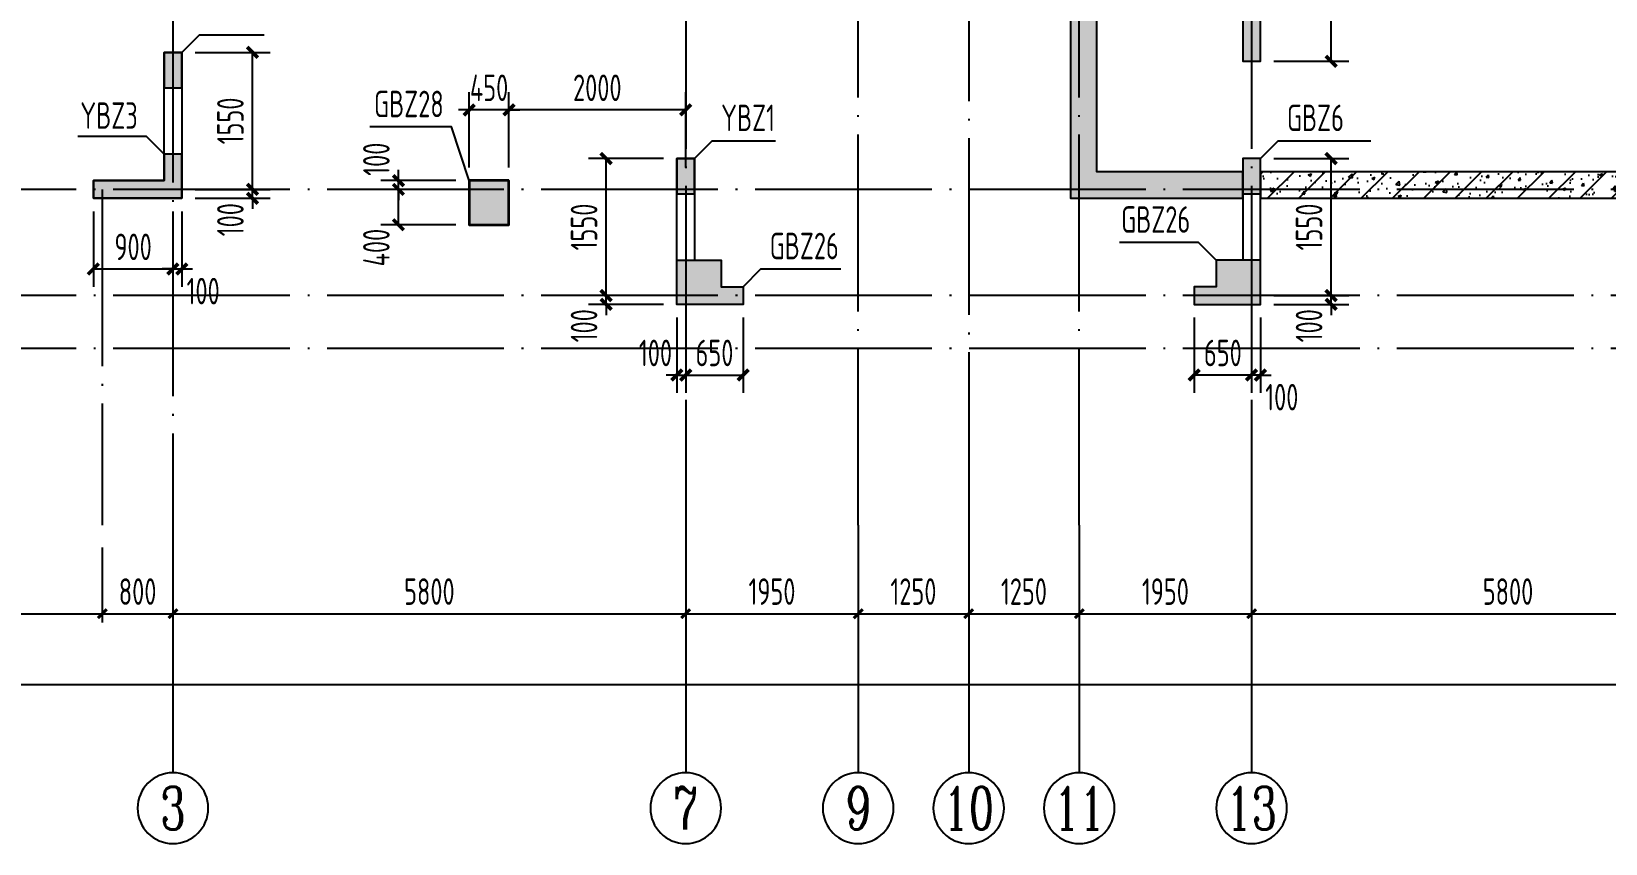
# Model space of a CAD drawing. Extents: x -1712635 to -854203, y -534641 to -21985.
# Drawn here: x -1356820 to -1339017, y -88388 to -79201 of the extents above; entities that cross this region are included whole.
import ezdxf
from ezdxf.enums import TextEntityAlignment as Align

# ---------------------------------------------------------------- set-up
doc = ezdxf.new("R2010")
doc.units = 0
doc.header["$LTSCALE"] = 1000
doc.linetypes.add('DOTE', pattern=[2.42, 2, -0.2, 0.02, -0.2])
doc.layers.get('0').update_dxf_attribs({"linetype": 'CONTINUOUS'})
doc.layers.get('Defpoints').update_dxf_attribs({"linetype": 'CONTINUOUS'})
for name, color, linetype in [('A-AXIS', 1, 'CONTINUOUS'), ('A-DOTE', 10, 'DOTE'), ('AXIS_NUM', 7, 'CONTINUOUS'), ('COLU_DE_TEXT', 7, 'CONTINUOUS'), ('LABEL', 1, 'CONTINUOUS'), ('S-Q墙填充', 252, 'CONTINUOUS'), ('S-Q墙实线', 6, 'CONTINUOUS'), ('S-Q墙标注', 3, 'CONTINUOUS'), ('S-X详图填充', 252, 'CONTINUOUS'), ('S-X详图实线', 4, 'CONTINUOUS'), ('S-Y一般标注', 3, 'CONTINUOUS'), ('S-Z柱实线', 6, 'CONTINUOUS')]:
    doc.layers.add(name, color=color, linetype=linetype)
doc.styles.add('TSSD_Axis', font='complex.shx', dxfattribs={"width": 0.7, "bigfont": 'hztxt.shx'})
doc.styles.add('TSSD_DIMENSION', font='Tssdeng.shx', dxfattribs={"width": 0.7, "bigfont": 'tssdchn.shx'})
doc.styles.add('TSSD_REIN', font='tssdeng.shx', dxfattribs={"width": 0.7, "height": 300, "bigfont": 'tssdchn.shx'})
doc.styles.add('结构文字', font='zstxt.shx', dxfattribs={"width": 0.7, "bigfont": 'zshz.shx'})
doc.dimstyles.new('STRUCK', dxfattribs={"dimtxt": 400, "dimasz": 121, "dimexe": 200, "dimexo": 150, "dimgap": 115, "dimtad": 1, "dimdec": 0, "dimdsep": 46, "dimtxsty": '结构文字', "dimblk": 'ARCHTICK', "dimcen": 400, "dimclrd": 3, "dimclre": 3, "dimclrt": 7, "dimadec": 0, "dimazin": 0, "dimtfac": 1, "dimtdec": 0, "dimtix": 1, "dimtmove": 2, "dimatfit": 3, "dimldrblk": '_DIMX', "dimfxl": 0, "dimtolj": 1, "dimtzin": 0, "dimarcsym": 0})
doc.dimstyles.new('TSSD_100_100', dxfattribs={"dimtxt": 300, "dimasz": 100, "dimexe": 100, "dimexo": 250, "dimgap": 100, "dimtad": 1, "dimdec": 0, "dimzin": 0, "dimdsep": 46, "dimtxsty": 'TSSD_DIMENSION', "dimblk": 'ARCHTICK', "dimcen": 0, "dimdle": 100, "dimclrt": 7, "dimadec": 0, "dimazin": 0, "dimtfac": 1, "dimtdec": 0, "dimtix": 1, "dimtmove": 2, "dimatfit": 3, "dimldrblk": 'ARCHTICK', "dimfxl": 0, "dimtolj": 1, "dimtzin": 0, "dimarcsym": 0})
pattern_1 = [(50, (-14650.7, 18149.76), (358.63, -31.376), [37.5, -412.5]), (355, (-14650.7, 18149.76), (-69.3757, 376.096), [30, -330]), (100.4514, (-14620.8, 18147.15), (289.2547, 344.7198), [31.87, -350.571]), (46.1842, (-14650.7, 18249.76), (533.6205, -82.7595), [56.25, -618.75]), (96.6356, (-14606.23, 18242.87), (467.331, 487.059), [47.805, -525.856]), (351.1842, (-14650.7, 18249.76), (467.331, 487.059), [45, -495]), (21, (-14600.7, 18224.76), (298.4535, -201.3094), [37.5, -412.5]), (326, (-14600.7, 18224.76), (121.6577, 362.575), [30, -330]), (71.4514, (-14575.83, 18208), (420.1113, 161.2652), [31.87, -350.571]), (37.5, (-14650.7, 18149.76), (6.0799, 166.4469), [0, -326, 0, -335, 0, -331.25]), (7.5, (-14650.7, 18149.76), (131.5348, 197.2059), [0, -191, 0, -318.5, 0, -126.25]), (327.5, (-14762.2, 18149.76), (266.9112, -11.27744), [0, -125, 0, -390, 0, -517.5]), (317.5, (-14812.2, 18149.76), (291.593, 50.0525), [0, -162.5, 0, -259, 0, -367.5]), (45, (-14650.7, 18149.76), (-176.7767, 176.7767), [])]

# ---------------------------------------------------------------- blocks, each defined once
blk = doc.blocks.new('20210825.16054437')
at = {"layer": 'S-Q墙填充'}
h = blk.add_hatch(dxfattribs=at)
h.set_pattern_fill('ARMORED', color=252, scale=50, style=0)
h.set_pattern_definition(pattern_1)
h.paths.add_polyline_path([(150, 5500), (0, 5500), (0, 200), (1950, 200), (1950, 500), (300, 500), (300, 5200), (450, 5200), (450, 11150), (150, 11150)])
h = blk.add_hatch(dxfattribs=at)
h.set_pattern_fill('ARMORED', color=252, scale=50, style=0)
h.set_pattern_definition(pattern_1)
h.paths.add_polyline_path([(7750, 200), (7750, 500), (2150, 500), (2150, 200)])
blk = doc.blocks.new('_ArchTick')
at = {"color": 0, "const_width": 0.35}
blk.add_lwpolyline([(-0.5, -0.5), (0.5, 0.5)], dxfattribs=at)
blk = doc.blocks.new('*D558')
at = {"layer": 'Defpoints', "color": 0}
for p in [(-1355120, -80988), (-1354320, -80988), (-1355120, -81088)]:
    blk.add_point(p, dxfattribs=at)
at = {"layer": 'S-Q墙标注', "color": 3, "lineweight": -2}
for p, q in [((-1354970, -80988), (-1354120, -80988)), ((-1354320, -80988), (-1354320, -80867)), ((-1354320, -81088), (-1354320, -80988)), ((-1354970, -81088), (-1354120, -81088)), ((-1354320, -81088), (-1354320, -81209))]:
    blk.add_line(p, q, dxfattribs=at)
at = {"layer": 'S-Q墙标注', "color": 3, "lineweight": -2, "xscale": 121, "yscale": 121, "zscale": 121}
for p, rotation in [((-1354320, -80988), 270), ((-1354320, -81088), 90)]:
    blk.add_blockref('_ArchTick', p, dxfattribs=dict(at, rotation=rotation))
at = {"layer": 'S-Q墙标注', "color": 7, "insert": (-1354570, -81330), "char_height": 300, "attachment_point": 5, "rotation": 90, "style": 'TSSD_REIN'}
blk.add_mtext('\\A1;100', dxfattribs=at)
blk = doc.blocks.new('_DIMX')
blk.add_line((-150, 0), (150, 0))
at = {"const_width": 50}
blk.add_lwpolyline([(-70, -70), (70, 70)], dxfattribs=at)
blk = doc.blocks.new('*D559')
at = {"layer": 'Defpoints', "color": 0}
for p in [(-1355120, -79438), (-1354320, -79438), (-1355120, -80988)]:
    blk.add_point(p, dxfattribs=at)
at = {"layer": 'S-Q墙标注', "color": 3, "lineweight": -2}
for p, q in [((-1354970, -79438), (-1354120, -79438)), ((-1354320, -80988), (-1354320, -79438)), ((-1354970, -80988), (-1354120, -80988))]:
    blk.add_line(p, q, dxfattribs=at)
at = {"layer": 'S-Q墙标注', "color": 3, "lineweight": -2, "xscale": 121, "yscale": 121, "zscale": 121}
for p, rotation in [((-1354320, -79438), 90), ((-1354320, -80988), 270)]:
    blk.add_blockref('_ArchTick', p, dxfattribs=dict(at, rotation=rotation))
at = {"layer": 'S-Q墙标注', "color": 7, "insert": (-1354570, -80213), "char_height": 300, "attachment_point": 5, "rotation": 90, "style": 'TSSD_REIN'}
blk.add_mtext('\\A1;1550', dxfattribs=at)
blk = doc.blocks.new('*D560')
at = {"layer": 'Defpoints', "color": 0}
for p in [(-1356120, -81088), (-1355220, -81088), (-1355220, -81888)]:
    blk.add_point(p, dxfattribs=at)
at = {"layer": 'S-Q墙标注', "color": 3, "lineweight": -2}
for p, q in [((-1356120, -81238), (-1356120, -82088)), ((-1355220, -81238), (-1355220, -82088)), ((-1356120, -81888), (-1355220, -81888))]:
    blk.add_line(p, q, dxfattribs=at)
at = {"layer": 'S-Q墙标注', "color": 3, "lineweight": -2, "xscale": 121, "yscale": 121, "zscale": 121, "rotation": 180}
blk.add_blockref('_ArchTick', (-1356120, -81888), dxfattribs=at)
at = {"layer": 'S-Q墙标注', "color": 3, "lineweight": -2, "xscale": 121, "yscale": 121, "zscale": 121}
blk.add_blockref('_ArchTick', (-1355220, -81888), dxfattribs=at)
at = {"layer": 'S-Q墙标注', "color": 7, "insert": (-1355670, -81638), "char_height": 300, "attachment_point": 5, "style": 'TSSD_REIN'}
blk.add_mtext('\\A1;900', dxfattribs=at)
blk = doc.blocks.new('*D561')
at = {"layer": 'Defpoints', "color": 0}
for p in [(-1355220, -81088), (-1355120, -81088), (-1355120, -81888)]:
    blk.add_point(p, dxfattribs=at)
at = {"layer": 'S-Q墙标注', "color": 3, "lineweight": -2}
for p, q in [((-1355220, -81238), (-1355220, -82088)), ((-1355120, -81238), (-1355120, -82088)), ((-1355220, -81888), (-1355341, -81888)), ((-1355220, -81888), (-1355120, -81888)), ((-1355120, -81888), (-1354999, -81888))]:
    blk.add_line(p, q, dxfattribs=at)
at = {"layer": 'S-Q墙标注', "color": 3, "lineweight": -2, "xscale": 121, "yscale": 121, "zscale": 121}
blk.add_blockref('_ArchTick', (-1355220, -81888), dxfattribs=at)
at = {"layer": 'S-Q墙标注', "color": 3, "lineweight": -2, "xscale": 121, "yscale": 121, "zscale": 121, "rotation": 180}
blk.add_blockref('_ArchTick', (-1355120, -81888), dxfattribs=at)
at = {"layer": 'S-Q墙标注', "color": 7, "insert": (-1354878, -82138), "char_height": 300, "attachment_point": 5, "style": 'TSSD_REIN'}
blk.add_mtext('\\A1;100', dxfattribs=at)
blk = doc.blocks.new('*D562')
at = {"layer": 'Defpoints', "color": 0}
for p in [(-1350320, -82188), (-1349520, -82188), (-1349520, -82288)]:
    blk.add_point(p, dxfattribs=at)
at = {"layer": 'S-Q墙标注', "color": 3, "lineweight": -2}
for p, q in [((-1350320, -82188), (-1350320, -82067)), ((-1349670, -82188), (-1350520, -82188)), ((-1350320, -82288), (-1350320, -82188)), ((-1349670, -82288), (-1350520, -82288)), ((-1350320, -82288), (-1350320, -82409))]:
    blk.add_line(p, q, dxfattribs=at)
at = {"layer": 'S-Q墙标注', "color": 3, "lineweight": -2, "xscale": 121, "yscale": 121, "zscale": 121}
for p, rotation in [((-1350320, -82188), 270), ((-1350320, -82288), 90)]:
    blk.add_blockref('_ArchTick', p, dxfattribs=dict(at, rotation=rotation))
at = {"layer": 'S-Q墙标注', "color": 7, "insert": (-1350570, -82530), "char_height": 300, "attachment_point": 5, "rotation": 90, "style": 'TSSD_REIN'}
blk.add_mtext('\\A1;100', dxfattribs=at)
blk = doc.blocks.new('*D563')
at = {"layer": 'Defpoints', "color": 0}
for p in [(-1350320, -80638), (-1349520, -80638), (-1349520, -82188)]:
    blk.add_point(p, dxfattribs=at)
at = {"layer": 'S-Q墙标注', "color": 3, "lineweight": -2}
for p, q in [((-1349670, -80638), (-1350520, -80638)), ((-1350320, -82188), (-1350320, -80638)), ((-1349670, -82188), (-1350520, -82188))]:
    blk.add_line(p, q, dxfattribs=at)
at = {"layer": 'S-Q墙标注', "color": 3, "lineweight": -2, "xscale": 121, "yscale": 121, "zscale": 121}
for p, rotation in [((-1350320, -80638), 90), ((-1350320, -82188), 270)]:
    blk.add_blockref('_ArchTick', p, dxfattribs=dict(at, rotation=rotation))
at = {"layer": 'S-Q墙标注', "color": 7, "insert": (-1350570, -81413), "char_height": 300, "attachment_point": 5, "rotation": 90, "style": 'TSSD_REIN'}
blk.add_mtext('\\A1;1550', dxfattribs=at)
blk = doc.blocks.new('*D564')
at = {"layer": 'Defpoints', "color": 0}
for p in [(-1349520, -82288), (-1349420, -82288), (-1349420, -83088)]:
    blk.add_point(p, dxfattribs=at)
at = {"layer": 'S-Q墙标注', "color": 3, "lineweight": -2}
for p, q in [((-1349520, -82438), (-1349520, -83288)), ((-1349420, -82438), (-1349420, -83288)), ((-1349520, -83088), (-1349641, -83088)), ((-1349520, -83088), (-1349420, -83088)), ((-1349420, -83088), (-1349299, -83088))]:
    blk.add_line(p, q, dxfattribs=at)
at = {"layer": 'S-Q墙标注', "color": 3, "lineweight": -2, "xscale": 121, "yscale": 121, "zscale": 121}
blk.add_blockref('_ArchTick', (-1349520, -83088), dxfattribs=at)
at = {"layer": 'S-Q墙标注', "color": 3, "lineweight": -2, "xscale": 121, "yscale": 121, "zscale": 121, "rotation": 180}
blk.add_blockref('_ArchTick', (-1349420, -83088), dxfattribs=at)
at = {"layer": 'S-Q墙标注', "color": 7, "insert": (-1349762, -82838), "char_height": 300, "attachment_point": 5, "style": 'TSSD_REIN'}
blk.add_mtext('\\A1;100', dxfattribs=at)
blk = doc.blocks.new('*D565')
at = {"layer": 'Defpoints', "color": 0}
for p in [(-1349420, -82288), (-1348770, -82288), (-1348770, -83088)]:
    blk.add_point(p, dxfattribs=at)
at = {"layer": 'S-Q墙标注', "color": 3, "lineweight": -2}
for p, q in [((-1349420, -82438), (-1349420, -83288)), ((-1348770, -82438), (-1348770, -83288)), ((-1349420, -83088), (-1348770, -83088))]:
    blk.add_line(p, q, dxfattribs=at)
at = {"layer": 'S-Q墙标注', "color": 3, "lineweight": -2, "xscale": 121, "yscale": 121, "zscale": 121, "rotation": 180}
blk.add_blockref('_ArchTick', (-1349420, -83088), dxfattribs=at)
at = {"layer": 'S-Q墙标注', "color": 3, "lineweight": -2, "xscale": 121, "yscale": 121, "zscale": 121}
blk.add_blockref('_ArchTick', (-1348770, -83088), dxfattribs=at)
at = {"layer": 'S-Q墙标注', "color": 7, "insert": (-1349095, -82838), "char_height": 300, "attachment_point": 5, "style": 'TSSD_REIN'}
blk.add_mtext('\\A1;650', dxfattribs=at)
blk = doc.blocks.new('*D594')
at = {"layer": 'Defpoints', "color": 0}
for p in [(-1342920, -82188), (-1342120, -82188), (-1342920, -82288)]:
    blk.add_point(p, dxfattribs=at)
at = {"layer": 'S-Q墙标注', "color": 3, "lineweight": -2}
for p, q in [((-1342120, -82188), (-1342120, -82067)), ((-1342770, -82188), (-1341920, -82188)), ((-1342120, -82288), (-1342120, -82188)), ((-1342770, -82288), (-1341920, -82288)), ((-1342120, -82288), (-1342120, -82409))]:
    blk.add_line(p, q, dxfattribs=at)
at = {"layer": 'S-Q墙标注', "color": 3, "lineweight": -2, "xscale": 121, "yscale": 121, "zscale": 121}
for p, rotation in [((-1342120, -82188), 270), ((-1342120, -82288), 90)]:
    blk.add_blockref('_ArchTick', p, dxfattribs=dict(at, rotation=rotation))
at = {"layer": 'S-Q墙标注', "color": 7, "insert": (-1342370, -82530), "char_height": 300, "attachment_point": 5, "rotation": 90, "style": 'TSSD_REIN'}
blk.add_mtext('\\A1;100', dxfattribs=at)
blk = doc.blocks.new('*D595')
at = {"layer": 'Defpoints', "color": 0}
for p in [(-1342920, -80638), (-1342120, -80638), (-1342920, -82188)]:
    blk.add_point(p, dxfattribs=at)
at = {"layer": 'S-Q墙标注', "color": 3, "lineweight": -2}
for p, q in [((-1342770, -80638), (-1341920, -80638)), ((-1342120, -82188), (-1342120, -80638)), ((-1342770, -82188), (-1341920, -82188))]:
    blk.add_line(p, q, dxfattribs=at)
at = {"layer": 'S-Q墙标注', "color": 3, "lineweight": -2, "xscale": 121, "yscale": 121, "zscale": 121}
for p, rotation in [((-1342120, -80638), 90), ((-1342120, -82188), 270)]:
    blk.add_blockref('_ArchTick', p, dxfattribs=dict(at, rotation=rotation))
at = {"layer": 'S-Q墙标注', "color": 7, "insert": (-1342370, -81413), "char_height": 300, "attachment_point": 5, "rotation": 90, "style": 'TSSD_REIN'}
blk.add_mtext('\\A1;1550', dxfattribs=at)
blk = doc.blocks.new('*D596')
at = {"layer": 'Defpoints', "color": 0}
for p in [(-1343020, -82288), (-1342920, -82288), (-1343020, -83088)]:
    blk.add_point(p, dxfattribs=at)
at = {"layer": 'S-Q墙标注', "color": 3, "lineweight": -2}
for p, q in [((-1343020, -82438), (-1343020, -83288)), ((-1342920, -82438), (-1342920, -83288)), ((-1343020, -83088), (-1343141, -83088)), ((-1342920, -83088), (-1343020, -83088)), ((-1342920, -83088), (-1342799, -83088))]:
    blk.add_line(p, q, dxfattribs=at)
at = {"layer": 'S-Q墙标注', "color": 3, "lineweight": -2, "xscale": 121, "yscale": 121, "zscale": 121}
blk.add_blockref('_ArchTick', (-1343020, -83088), dxfattribs=at)
at = {"layer": 'S-Q墙标注', "color": 3, "lineweight": -2, "xscale": 121, "yscale": 121, "zscale": 121, "rotation": 180}
blk.add_blockref('_ArchTick', (-1342920, -83088), dxfattribs=at)
at = {"layer": 'S-Q墙标注', "color": 7, "insert": (-1342678, -83338), "char_height": 300, "attachment_point": 5, "style": 'TSSD_REIN'}
blk.add_mtext('\\A1;100', dxfattribs=at)
blk = doc.blocks.new('*D597')
at = {"layer": 'Defpoints', "color": 0}
for p in [(-1343670, -82288), (-1343020, -82288), (-1343670, -83088)]:
    blk.add_point(p, dxfattribs=at)
at = {"layer": 'S-Q墙标注', "color": 3, "lineweight": -2}
for p, q in [((-1343670, -82438), (-1343670, -83288)), ((-1343020, -82438), (-1343020, -83288)), ((-1343020, -83088), (-1343670, -83088))]:
    blk.add_line(p, q, dxfattribs=at)
at = {"layer": 'S-Q墙标注', "color": 3, "lineweight": -2, "xscale": 121, "yscale": 121, "zscale": 121, "rotation": 180}
blk.add_blockref('_ArchTick', (-1343670, -83088), dxfattribs=at)
at = {"layer": 'S-Q墙标注', "color": 3, "lineweight": -2, "xscale": 121, "yscale": 121, "zscale": 121}
blk.add_blockref('_ArchTick', (-1343020, -83088), dxfattribs=at)
at = {"layer": 'S-Q墙标注', "color": 7, "insert": (-1343345, -82838), "char_height": 300, "attachment_point": 5, "style": 'TSSD_REIN'}
blk.add_mtext('\\A1;650', dxfattribs=at)
blk = doc.blocks.new('*D719')
at = {"layer": 'Defpoints', "color": 0}
for p in [(-1342920, -77988), (-1342119, -77988), (-1342920, -79538)]:
    blk.add_point(p, dxfattribs=at)
at = {"layer": 'S-Q墙标注', "color": 3, "lineweight": -2}
for p, q in [((-1342770, -77988), (-1341919, -77988)), ((-1342119, -79538), (-1342119, -77988)), ((-1342770, -79538), (-1341919, -79538))]:
    blk.add_line(p, q, dxfattribs=at)
at = {"layer": 'S-Q墙标注', "color": 3, "lineweight": -2, "xscale": 121, "yscale": 121, "zscale": 121}
for p, rotation in [((-1342119, -77988), 90), ((-1342119, -79538), 270)]:
    blk.add_blockref('_ArchTick', p, dxfattribs=dict(at, rotation=rotation))
at = {"layer": 'S-Q墙标注', "color": 7, "insert": (-1342369, -78763), "char_height": 300, "attachment_point": 5, "rotation": 90, "style": 'TSSD_REIN'}
blk.add_mtext('\\A1;1550', dxfattribs=at)
blk = doc.blocks.new('*D721')
at = {"layer": 'Defpoints', "color": 0}
for p in [(-1352669, -80888), (-1351869, -80888), (-1351869, -80988)]:
    blk.add_point(p, dxfattribs=at)
at = {"layer": 'S-Q墙标注', "color": 3, "lineweight": -2}
for p, q in [((-1352669, -80888), (-1352669, -80767)), ((-1352019, -80888), (-1352869, -80888)), ((-1352019, -80988), (-1352869, -80988)), ((-1352669, -80988), (-1352669, -80888)), ((-1352669, -80988), (-1352669, -81109))]:
    blk.add_line(p, q, dxfattribs=at)
at = {"layer": 'S-Q墙标注', "color": 3, "lineweight": -2, "xscale": 121, "yscale": 121, "zscale": 121}
for p, rotation in [((-1352669, -80888), 270), ((-1352669, -80988), 90)]:
    blk.add_blockref('_ArchTick', p, dxfattribs=dict(at, rotation=rotation))
at = {"layer": 'S-Q墙标注', "color": 7, "insert": (-1352919, -80646), "char_height": 300, "attachment_point": 5, "rotation": 90, "style": 'TSSD_REIN'}
blk.add_mtext('\\A1;100', dxfattribs=at)
blk = doc.blocks.new('*D722')
at = {"layer": 'Defpoints', "color": 0}
for p in [(-1352669, -80988), (-1351869, -80988), (-1351869, -81388)]:
    blk.add_point(p, dxfattribs=at)
at = {"layer": 'S-Q墙标注', "color": 3, "lineweight": -2}
for p, q in [((-1352019, -80988), (-1352869, -80988)), ((-1352669, -81388), (-1352669, -80988)), ((-1352019, -81388), (-1352869, -81388))]:
    blk.add_line(p, q, dxfattribs=at)
at = {"layer": 'S-Q墙标注', "color": 3, "lineweight": -2, "xscale": 121, "yscale": 121, "zscale": 121}
for p, rotation in [((-1352669, -80988), 90), ((-1352669, -81388), 270)]:
    blk.add_blockref('_ArchTick', p, dxfattribs=dict(at, rotation=rotation))
at = {"layer": 'S-Q墙标注', "color": 7, "insert": (-1352919, -81646), "char_height": 300, "attachment_point": 5, "rotation": 90, "style": 'TSSD_REIN'}
blk.add_mtext('\\A1;400', dxfattribs=at)
blk = doc.blocks.new('*D723')
at = {"layer": 'Defpoints', "color": 0}
for p in [(-1351869, -80088), (-1351869, -80888), (-1351419, -80888)]:
    blk.add_point(p, dxfattribs=at)
at = {"layer": 'S-Q墙标注', "color": 3, "lineweight": -2}
for p, q in [((-1351869, -80738), (-1351869, -79888)), ((-1351419, -80738), (-1351419, -79888)), ((-1351869, -80088), (-1351990, -80088)), ((-1351419, -80088), (-1351869, -80088)), ((-1351419, -80088), (-1351298, -80088))]:
    blk.add_line(p, q, dxfattribs=at)
at = {"layer": 'S-Q墙标注', "color": 3, "lineweight": -2, "xscale": 121, "yscale": 121, "zscale": 121}
blk.add_blockref('_ArchTick', (-1351869, -80088), dxfattribs=at)
at = {"layer": 'S-Q墙标注', "color": 3, "lineweight": -2, "xscale": 121, "yscale": 121, "zscale": 121, "rotation": 180}
blk.add_blockref('_ArchTick', (-1351419, -80088), dxfattribs=at)
at = {"layer": 'S-Q墙标注', "color": 7, "insert": (-1351644, -79838), "char_height": 300, "attachment_point": 5, "style": 'TSSD_REIN'}
blk.add_mtext('\\A1;450', dxfattribs=at)
blk = doc.blocks.new('*D724')
at = {"layer": 'Defpoints', "color": 0}
for p in [(-1351419, -80088), (-1351419, -80888), (-1349420, -80888)]:
    blk.add_point(p, dxfattribs=at)
at = {"layer": 'S-Q墙标注', "color": 3, "lineweight": -2}
for p, q in [((-1351419, -80738), (-1351419, -79888)), ((-1349420, -80738), (-1349420, -79888)), ((-1349420, -80088), (-1351419, -80088))]:
    blk.add_line(p, q, dxfattribs=at)
at = {"layer": 'S-Q墙标注', "color": 3, "lineweight": -2, "xscale": 121, "yscale": 121, "zscale": 121, "rotation": 180}
blk.add_blockref('_ArchTick', (-1351419, -80088), dxfattribs=at)
at = {"layer": 'S-Q墙标注', "color": 3, "lineweight": -2, "xscale": 121, "yscale": 121, "zscale": 121}
blk.add_blockref('_ArchTick', (-1349420, -80088), dxfattribs=at)
at = {"layer": 'S-Q墙标注', "color": 7, "insert": (-1350420, -79838), "char_height": 300, "attachment_point": 5, "style": 'TSSD_REIN'}
blk.add_mtext('\\A1;2000', dxfattribs=at)
blk = doc.blocks.new('ts_axno')
at = {"color": 0, "linetype": 'ByBlock', "lineweight": -2}
blk.add_circle((0, 0), 0.5, dxfattribs=at)
at = {"color": 0, "linetype": 'ByBlock', "lineweight": -2, "style": 'TSSD_Axis', "width": 0.7}
blk.add_attdef('A', text='', height=0.6, dxfattribs=at).set_placement((0, 0), align=Align.MIDDLE_CENTER)
blk = doc.blocks.new('*D751')
at = {"layer": 'Defpoints', "color": 0}
for p in [(-1360034, -86858), (-1359234, -86858), (-1359234, -87858)]:
    blk.add_point(p, dxfattribs=at)
at = {"layer": 'S-Y一般标注', "color": 0, "lineweight": -2}
for p, q in [((-1360034, -87108), (-1360034, -87958)), ((-1359234, -87108), (-1359234, -87958)), ((-1360134, -87858), (-1359134, -87858))]:
    blk.add_line(p, q, dxfattribs=at)
at = {"layer": 'S-Y一般标注', "color": 0, "lineweight": -2, "xscale": 100, "yscale": 100, "zscale": 100, "rotation": 180}
blk.add_blockref('_ArchTick', (-1360034, -87858), dxfattribs=at)
at = {"layer": 'S-Y一般标注', "color": 0, "lineweight": -2, "xscale": 100, "yscale": 100, "zscale": 100}
blk.add_blockref('_ArchTick', (-1359234, -87858), dxfattribs=at)
at = {"layer": 'S-Y一般标注', "color": 7, "insert": (-1359634, -87608), "char_height": 300, "attachment_point": 5, "style": 'TSSD_DIMENSION'}
blk.add_mtext('\\A1;800', dxfattribs=at)
blk = doc.blocks.new('*D752')
at = {"layer": 'Defpoints', "color": 0}
for p in [(-1359234, -86858), (-1353434, -86858), (-1353434, -87858)]:
    blk.add_point(p, dxfattribs=at)
at = {"layer": 'S-Y一般标注', "color": 0, "lineweight": -2}
for p, q in [((-1359234, -87108), (-1359234, -87958)), ((-1353434, -87108), (-1353434, -87958)), ((-1359334, -87858), (-1353334, -87858))]:
    blk.add_line(p, q, dxfattribs=at)
at = {"layer": 'S-Y一般标注', "color": 0, "lineweight": -2, "xscale": 100, "yscale": 100, "zscale": 100, "rotation": 180}
blk.add_blockref('_ArchTick', (-1359234, -87858), dxfattribs=at)
at = {"layer": 'S-Y一般标注', "color": 0, "lineweight": -2, "xscale": 100, "yscale": 100, "zscale": 100}
blk.add_blockref('_ArchTick', (-1353434, -87858), dxfattribs=at)
at = {"layer": 'S-Y一般标注', "color": 7, "insert": (-1356334, -87608), "char_height": 300, "attachment_point": 5, "style": 'TSSD_DIMENSION'}
blk.add_mtext('\\A1;5800', dxfattribs=at)
blk = doc.blocks.new('*D753')
at = {"layer": 'Defpoints', "color": 0}
for p in [(-1348984, -86858), (-1347034, -86858), (-1347034, -87858)]:
    blk.add_point(p, dxfattribs=at)
at = {"layer": 'S-Y一般标注', "color": 0, "lineweight": -2}
for p, q in [((-1348984, -87108), (-1348984, -87958)), ((-1347034, -87108), (-1347034, -87958)), ((-1349084, -87858), (-1346934, -87858))]:
    blk.add_line(p, q, dxfattribs=at)
at = {"layer": 'S-Y一般标注', "color": 0, "lineweight": -2, "xscale": 100, "yscale": 100, "zscale": 100, "rotation": 180}
blk.add_blockref('_ArchTick', (-1348984, -87858), dxfattribs=at)
at = {"layer": 'S-Y一般标注', "color": 0, "lineweight": -2, "xscale": 100, "yscale": 100, "zscale": 100}
blk.add_blockref('_ArchTick', (-1347034, -87858), dxfattribs=at)
at = {"layer": 'S-Y一般标注', "color": 7, "insert": (-1348009, -87608), "char_height": 300, "attachment_point": 5, "style": 'TSSD_DIMENSION'}
blk.add_mtext('\\A1;1950', dxfattribs=at)
blk = doc.blocks.new('*D754')
at = {"layer": 'Defpoints', "color": 0}
for p in [(-1347034, -86858), (-1341234, -86858), (-1341234, -87858)]:
    blk.add_point(p, dxfattribs=at)
at = {"layer": 'S-Y一般标注', "color": 0, "lineweight": -2}
for p, q in [((-1347034, -87108), (-1347034, -87958)), ((-1341234, -87108), (-1341234, -87958)), ((-1347134, -87858), (-1341134, -87858))]:
    blk.add_line(p, q, dxfattribs=at)
at = {"layer": 'S-Y一般标注', "color": 0, "lineweight": -2, "xscale": 100, "yscale": 100, "zscale": 100, "rotation": 180}
blk.add_blockref('_ArchTick', (-1347034, -87858), dxfattribs=at)
at = {"layer": 'S-Y一般标注', "color": 0, "lineweight": -2, "xscale": 100, "yscale": 100, "zscale": 100}
blk.add_blockref('_ArchTick', (-1341234, -87858), dxfattribs=at)
at = {"layer": 'S-Y一般标注', "color": 7, "insert": (-1344134, -87608), "char_height": 300, "attachment_point": 5, "style": 'TSSD_DIMENSION'}
blk.add_mtext('\\A1;5800', dxfattribs=at)
blk = doc.blocks.new('*D763')
at = {"layer": 'Defpoints', "color": 0}
for p in [(-1362734, -86858), (-1312734, -86858), (-1312734, -88658)]:
    blk.add_point(p, dxfattribs=at)
at = {"layer": 'S-Y一般标注', "color": 0, "lineweight": -2}
for p, q in [((-1362734, -87108), (-1362734, -88758)), ((-1312734, -87108), (-1312734, -88758)), ((-1362834, -88658), (-1312634, -88658))]:
    blk.add_line(p, q, dxfattribs=at)
at = {"layer": 'S-Y一般标注', "color": 0, "lineweight": -2, "xscale": 100, "yscale": 100, "zscale": 100, "rotation": 180}
blk.add_blockref('_ArchTick', (-1362734, -88658), dxfattribs=at)
at = {"layer": 'S-Y一般标注', "color": 0, "lineweight": -2, "xscale": 100, "yscale": 100, "zscale": 100}
blk.add_blockref('_ArchTick', (-1312734, -88658), dxfattribs=at)
at = {"layer": 'S-Y一般标注', "color": 7, "insert": (-1337734, -88408), "char_height": 300, "attachment_point": 5, "style": 'TSSD_DIMENSION'}
blk.add_mtext('\\A1;50000', dxfattribs=at)
blk = doc.blocks.new('*D764')
at = {"layer": 'Defpoints', "color": 0}
for p in [(-1353434, -86858), (-1351484, -86858), (-1351484, -87858)]:
    blk.add_point(p, dxfattribs=at)
at = {"layer": 'S-Y一般标注', "color": 0, "lineweight": -2}
for p, q in [((-1353434, -87108), (-1353434, -87958)), ((-1351484, -87108), (-1351484, -87958)), ((-1353534, -87858), (-1351384, -87858))]:
    blk.add_line(p, q, dxfattribs=at)
at = {"layer": 'S-Y一般标注', "color": 0, "lineweight": -2, "xscale": 100, "yscale": 100, "zscale": 100, "rotation": 180}
blk.add_blockref('_ArchTick', (-1353434, -87858), dxfattribs=at)
at = {"layer": 'S-Y一般标注', "color": 0, "lineweight": -2, "xscale": 100, "yscale": 100, "zscale": 100}
blk.add_blockref('_ArchTick', (-1351484, -87858), dxfattribs=at)
at = {"layer": 'S-Y一般标注', "color": 7, "insert": (-1352459, -87608), "char_height": 300, "attachment_point": 5, "style": 'TSSD_DIMENSION'}
blk.add_mtext('\\A1;1950', dxfattribs=at)
blk = doc.blocks.new('*D765')
at = {"layer": 'Defpoints', "color": 0}
for p in [(-1362734, -86858), (-1360034, -86858), (-1360034, -87858)]:
    blk.add_point(p, dxfattribs=at)
at = {"layer": 'S-Y一般标注', "color": 0, "lineweight": -2}
for p, q in [((-1362734, -87108), (-1362734, -87958)), ((-1360034, -87108), (-1360034, -87958)), ((-1362834, -87858), (-1359934, -87858))]:
    blk.add_line(p, q, dxfattribs=at)
at = {"layer": 'S-Y一般标注', "color": 0, "lineweight": -2, "xscale": 100, "yscale": 100, "zscale": 100, "rotation": 180}
blk.add_blockref('_ArchTick', (-1362734, -87858), dxfattribs=at)
at = {"layer": 'S-Y一般标注', "color": 0, "lineweight": -2, "xscale": 100, "yscale": 100, "zscale": 100}
blk.add_blockref('_ArchTick', (-1360034, -87858), dxfattribs=at)
at = {"layer": 'S-Y一般标注', "color": 7, "insert": (-1361384, -87608), "char_height": 300, "attachment_point": 5, "style": 'TSSD_DIMENSION'}
blk.add_mtext('\\A1;2700', dxfattribs=at)
blk = doc.blocks.new('*D782')
at = {"layer": 'Defpoints', "color": 0}
for p in [(-1351484, -86858), (-1350234, -86858), (-1350234, -87858)]:
    blk.add_point(p, dxfattribs=at)
at = {"layer": 'S-Y一般标注', "color": 0, "lineweight": -2}
for p, q in [((-1351484, -87108), (-1351484, -87958)), ((-1350234, -87108), (-1350234, -87958)), ((-1351584, -87858), (-1350134, -87858))]:
    blk.add_line(p, q, dxfattribs=at)
at = {"layer": 'S-Y一般标注', "color": 0, "lineweight": -2, "xscale": 100, "yscale": 100, "zscale": 100, "rotation": 180}
blk.add_blockref('_ArchTick', (-1351484, -87858), dxfattribs=at)
at = {"layer": 'S-Y一般标注', "color": 0, "lineweight": -2, "xscale": 100, "yscale": 100, "zscale": 100}
blk.add_blockref('_ArchTick', (-1350234, -87858), dxfattribs=at)
at = {"layer": 'S-Y一般标注', "color": 7, "insert": (-1350859, -87608), "char_height": 300, "attachment_point": 5, "style": 'TSSD_DIMENSION'}
blk.add_mtext('\\A1;1250', dxfattribs=at)
blk = doc.blocks.new('*D783')
at = {"layer": 'Defpoints', "color": 0}
for p in [(-1350234, -86858), (-1348984, -86858), (-1348984, -87858)]:
    blk.add_point(p, dxfattribs=at)
at = {"layer": 'S-Y一般标注', "color": 0, "lineweight": -2}
for p, q in [((-1350234, -87108), (-1350234, -87958)), ((-1348984, -87108), (-1348984, -87958)), ((-1350334, -87858), (-1348884, -87858))]:
    blk.add_line(p, q, dxfattribs=at)
at = {"layer": 'S-Y一般标注', "color": 0, "lineweight": -2, "xscale": 100, "yscale": 100, "zscale": 100, "rotation": 180}
blk.add_blockref('_ArchTick', (-1350234, -87858), dxfattribs=at)
at = {"layer": 'S-Y一般标注', "color": 0, "lineweight": -2, "xscale": 100, "yscale": 100, "zscale": 100}
blk.add_blockref('_ArchTick', (-1348984, -87858), dxfattribs=at)
at = {"layer": 'S-Y一般标注', "color": 7, "insert": (-1349609, -87608), "char_height": 300, "attachment_point": 5, "style": 'TSSD_DIMENSION'}
blk.add_mtext('\\A1;1250', dxfattribs=at)
blk = doc.blocks.new('20210825.17464595')
at = {"layer": 'A-AXIS'}
for p, q in [((8100, 3600), (8100, 800)), ((13900, 3600), (13900, 800)), ((15850, 3600), (15850, 800)), ((17100, 3600), (17100, 800)), ((18350, 3600), (18350, 800)), ((20300, 3600), (20300, 800))]:
    blk.add_line(p, q, dxfattribs=at)
at = {"layer": 'A-DOTE'}
for p, q in [((13900.2, 14700), (13900, 3600)), ((20299.8, 14700), (20300, 3600)), ((15850, 3600), (15850, 12500)), ((18350, 3600), (18350, 12500)), ((8100, 11900), (8100, 3600)), ((17100, 10400), (17100, 3600)), ((57823.9, 7400), (3600, 7400)), ((7300, 7400), (7300, 3600)), ((57823.9, 6200), (3600, 6200)), ((57823.9, 5600), (3600, 5600))]:
    blk.add_line(p, q, dxfattribs=at)
at = {"layer": 'A-AXIS'}
ref = blk.add_blockref('ts_axno', (8100, 400), dxfattribs=dict(at, xscale=-800, yscale=800, zscale=800, rotation=180))
ref.add_attrib('2', '3', dxfattribs={"layer": 'AXIS_NUM', "height": 480, "style": 'TSSD_Axis', "width": 0.7}).set_placement((8100, 400), align=Align.MIDDLE_CENTER)
ref = blk.add_blockref('ts_axno', (13900, 400), dxfattribs=dict(at, xscale=-800, yscale=800, zscale=800, rotation=180))
ref.add_attrib('5', '7', dxfattribs={"layer": 'AXIS_NUM', "height": 480, "style": 'TSSD_Axis', "width": 0.7}).set_placement((13900, 400), align=Align.MIDDLE_CENTER)
ref = blk.add_blockref('ts_axno', (15850, 400), dxfattribs=dict(at, xscale=-800, yscale=800, zscale=800, rotation=180))
ref.add_attrib('19', '9', dxfattribs={"layer": 'AXIS_NUM', "height": 480, "style": 'TSSD_Axis', "width": 0.7}).set_placement((15850, 400), align=Align.MIDDLE_CENTER)
ref = blk.add_blockref('ts_axno', (17100, 400), dxfattribs=dict(at, xscale=-800, yscale=800, zscale=800, rotation=180))
ref.add_attrib('8', '10', dxfattribs={"layer": 'AXIS_NUM', "height": 480, "style": 'TSSD_Axis', "width": 0.7}).set_placement((17100, 400), align=Align.MIDDLE_CENTER)
ref = blk.add_blockref('ts_axno', (18350, 400), dxfattribs=dict(at, xscale=-800, yscale=800, zscale=800, rotation=180))
ref.add_attrib('19', '11', dxfattribs={"layer": 'AXIS_NUM', "height": 480, "style": 'TSSD_Axis', "width": 0.7}).set_placement((18350, 400), align=Align.MIDDLE_CENTER)
ref = blk.add_blockref('ts_axno', (20300, 400), dxfattribs=dict(at, xscale=-800, yscale=800, zscale=800, rotation=180))
ref.add_attrib('8', '13', dxfattribs={"layer": 'AXIS_NUM', "height": 480, "style": 'TSSD_Axis', "width": 0.7}).set_placement((20300, 400), align=Align.MIDDLE_CENTER)
at = {"layer": 'S-Y一般标注'}
for base, p1, p2, picture, middle in [((54600, 1800), (4600, 3600), (54600, 3600), '*D763', (29600, 2050)), ((7300, 2600), (4600, 3600), (7300, 3600), '*D765', (5950, 2850)), ((8100, 2600), (7300, 3600), (8100, 3600), '*D751', (7700, 2850)), ((13900, 2600), (8100, 3600), (13900, 3600), '*D752', (11000, 2850)), ((15850, 2600), (13900, 3600), (15850, 3600), '*D764', (14875, 2850)), ((17100, 2600), (15850, 3600), (17100, 3600), '*D782', (16475, 2850)), ((18350, 2600), (17100, 3600), (18350, 3600), '*D783', (17725, 2850)), ((20300, 2600), (18350, 3600), (20300, 3600), '*D753', (19325, 2850)), ((26100, 2600), (20300, 3600), (26100, 3600), '*D754', (23200, 2850))]:
    dim = blk.add_linear_dim(base=base, p1=p1, p2=p2, dimstyle='TSSD_100_100', dxfattribs=at)
    dim.commit()
    dim.dimension.update_dxf_attribs({"geometry": picture, "text_midpoint": middle, "insert": (1367334.3, 90458.4)})

msp = doc.modelspace()

# ---------------------------------------------------------------- hatches: boundary and pattern name
at = {"layer": 'S-X详图填充'}
h = msp.add_hatch(color=256, dxfattribs=at)
h.dxf.hatch_style = 1
h.paths.add_polyline_path([(-1343119.65, -79538.01), (-1342919.65, -79538.01), (-1342919.66, -77887.99), (-1343519.66, -77887.99), (-1343519.66, -78087.99), (-1343119.66, -78087.99)])
h = msp.add_hatch(color=256, dxfattribs=at)
h.dxf.hatch_style = 1
h.paths.add_polyline_path([(-1355319.64, -79837.99), (-1355119.64, -79837.99), (-1355119.64, -79437.99), (-1355319.64, -79437.99)])
h = msp.add_hatch(color=256, dxfattribs=at)
h.dxf.hatch_style = 1
h.paths.add_polyline_path([(-1355119.64, -80587.99), (-1355319.64, -80587.99), (-1355319.64, -80887.99), (-1356119.64, -80887.99), (-1356119.64, -81087.99), (-1355119.64, -81087.99)])
h = msp.add_hatch(color=256, dxfattribs=at)
h.dxf.hatch_style = 1
h.paths.add_polyline_path([(-1349519.64, -81038), (-1349319.64, -81038), (-1349319.64, -80638), (-1349519.64, -80638)])
h = msp.add_hatch(color=256, dxfattribs=at)
h.dxf.hatch_style = 1
h.paths.add_polyline_path([(-1343119.67, -81038), (-1342919.68, -81038), (-1342919.69, -80638), (-1343119.67, -80638)])
h = msp.add_hatch(color=256, dxfattribs=at)
h.dxf.hatch_style = 1
h.paths.add_polyline_path([(-1351869.3, -81388), (-1351719.3, -81388), (-1351419.38, -81388), (-1351419.38, -80888), (-1351869.3, -80888)])
h = msp.add_hatch(color=256, dxfattribs=at)
h.dxf.hatch_style = 1
h.paths.add_polyline_path([(-1349519.65, -81788), (-1349319.65, -81788), (-1349019.65, -81788), (-1349019.65, -82088), (-1348769.64, -82088), (-1348769.64, -82288), (-1349519.65, -82288)])
h = msp.add_hatch(color=256, dxfattribs=at)
h.dxf.hatch_style = 1
h.paths.add_polyline_path([(-1342919.67, -81788), (-1343119.67, -81788), (-1343419.67, -81788), (-1343419.67, -82088), (-1343669.68, -82088), (-1343669.68, -82288), (-1342919.67, -82288)])

# ---------------------------------------------------------------- linework, layer by layer
at = {"layer": 'LABEL', "color": 6}
for points in [[(-1355119.64, -79437.99), (-1354919.64, -79237.99), (-1354188.27, -79237.99)], [(-1351869.3, -80888), (-1352069.3, -80281.07), (-1352991.29, -80281.07)], [(-1355319.64, -80587.99), (-1355519.64, -80387.99), (-1356293.77, -80387.99)], [(-1349319.64, -80638), (-1349119.64, -80438), (-1348405.25, -80438)], [(-1342919.68, -80638), (-1342719.68, -80438), (-1341669.68, -80438)], [(-1343419.67, -81788), (-1343619.67, -81588), (-1344513.68, -81588)], [(-1348769.65, -82088), (-1348569.65, -81888), (-1347666.32, -81888)]]:
    msp.add_lwpolyline(points, dxfattribs=at)
at = {"layer": 'S-Q墙实线', "linetype": 'ByBlock'}
msp.add_lwpolyline([(-1344919.65, -75787.99), (-1345069.65, -75787.99), (-1345069.65, -81088), (-1343119.65, -81088), (-1343119.65, -80788), (-1344769.65, -80788), (-1344769.65, -76087.99), (-1344619.65, -76087.99), (-1344619.65, -70138), (-1344919.65, -70138), (-1344919.65, -75787.99)], dxfattribs=at)
at = {"layer": 'S-Q墙实线'}
msp.add_lwpolyline([(-1343119.65, -77888.01), (-1343519.65, -77888.01), (-1343519.65, -78088.01), (-1343119.65, -78088.01), (-1343119.65, -79538), (-1342919.65, -79538.01), (-1342919.65, -77888.01), (-1343119.65, -77888.01)], dxfattribs=at)
for points in [[(-1355319.65, -80888.01), (-1355319.65, -79438.01), (-1355119.65, -79438.01), (-1355119.65, -81088.01), (-1356119.65, -81088.01), (-1356119.65, -80888.01)], [(-1349519.65, -82288.01), (-1349519.65, -80638.01), (-1349319.65, -80638.01), (-1349319.65, -81788.01), (-1349019.65, -81788.01), (-1349019.65, -82088.01), (-1348769.65, -82088.01), (-1348769.65, -82288.01)], [(-1342919.65, -82288.01), (-1342919.65, -80638.01), (-1343119.65, -80638.01), (-1343119.65, -81788.01), (-1343419.65, -81788.01), (-1343419.65, -82088.01), (-1343669.65, -82088.01), (-1343669.65, -82288.01)]]:
    msp.add_lwpolyline(points, close=True, dxfattribs=at)
at = {"layer": 'S-Q墙实线', "linetype": 'ByBlock'}
msp.add_lwpolyline([(-1337319.65, -81088), (-1337319.65, -80788), (-1342919.65, -80788), (-1342919.65, -81088)], close=True, dxfattribs=at)
at = {"layer": 'S-X详图实线'}
for points in [[(-1343119.65, -79538.01), (-1342919.65, -79538.01), (-1342919.66, -77887.99), (-1343519.66, -77887.99), (-1343519.66, -78087.99), (-1343119.66, -78087.99), (-1343119.66, -78387.99)], [(-1355319.64, -79837.99), (-1355119.64, -79837.99), (-1355119.64, -79437.99), (-1355319.64, -79437.99), (-1355319.64, -79837.99)], [(-1355119.64, -80587.99), (-1355319.64, -80587.99), (-1355319.64, -80887.99), (-1356119.64, -80887.99), (-1356119.64, -81087.99), (-1355119.64, -81087.99), (-1355119.64, -80587.99)], [(-1349519.64, -81038), (-1349319.64, -81038), (-1349319.64, -80638), (-1349519.64, -80638), (-1349519.64, -81038)], [(-1343119.67, -81038), (-1342919.68, -81038), (-1342919.69, -80638), (-1343119.67, -80638), (-1343119.67, -81038)], [(-1351869.3, -81387.99), (-1351719.3, -81388), (-1351419.38, -81388), (-1351419.38, -80888), (-1351869.3, -80888), (-1351869.3, -81387.99)], [(-1349519.65, -81788), (-1349319.65, -81788), (-1349019.65, -81788), (-1349019.65, -82088), (-1348769.64, -82088), (-1348769.64, -82288), (-1349519.65, -82288), (-1349519.65, -81788)], [(-1342919.67, -81788), (-1343119.67, -81788), (-1343419.67, -81788), (-1343419.67, -82088), (-1343669.68, -82088), (-1343669.68, -82288), (-1342919.67, -82288), (-1342919.67, -81788)]]:
    msp.add_lwpolyline(points, close=True, dxfattribs=at)
at = {"layer": 'S-Z柱实线', "lineweight": 35}
msp.add_lwpolyline([(-1351419.38, -80888), (-1351869.38, -80888), (-1351869.38, -81388), (-1351419.38, -81388)], close=True, dxfattribs=at)

# ---------------------------------------------------------------- block references
at = {"layer": 'A-DOTE', "color": 2}
msp.add_blockref('20210825.17464595', (-1363319.65, -88388.04), dxfattribs=at)
at = {"layer": 'S-Q墙填充', "color": 2}
msp.add_blockref('20210825.16054437', (-1345069.65, -81288), dxfattribs=at)

# ---------------------------------------------------------------- texts
at = {"layer": 'COLU_DE_TEXT', "color": 7, "style": 'TSSD_REIN', "width": 0.7}
for s, p in [('GBZ28', (-1352944.68, -80261.07)), ('YBZ3', (-1356267.91, -80392.05)), ('YBZ1', (-1349019.64, -80418)), ('GBZ6', (-1342619.68, -80418)), ('GBZ26', (-1344495.05, -81568)), ('GBZ26', (-1348469.65, -81868))]:
    msp.add_text(s, height=300, dxfattribs=at).set_placement(p, align=Align.BOTTOM_LEFT)

# ---------------------------------------------------------------- dimensions: what is measured, and where the dimension line sits
at = {"layer": 'S-Q墙标注'}
for base, p1, p2, angle, picture, middle in [((-1342119.42, -77987.99), (-1342919.53, -79537.99), (-1342919.53, -77987.99), 90, '*D719', (-1342369.42, -78762.99)), ((-1354319.64, -79437.99), (-1355119.64, -80987.99), (-1355119.64, -79437.99), 90, '*D559', (-1354569.64, -80212.99)), ((-1351869.38, -80087.99), (-1351419.47, -80887.99), (-1351869.38, -80887.99), 180, '*D723', (-1351644.43, -79837.99)), ((-1351419.47, -80087.99), (-1349419.59, -80887.99), (-1351419.47, -80887.99), 180, '*D724', (-1350419.53, -79837.99)), ((-1350319.64, -80638), (-1349519.64, -82187.99), (-1349519.64, -80638), 90, '*D563', (-1350569.64, -81413)), ((-1342119.66, -80638), (-1342919.66, -82187.99), (-1342919.66, -80638), 90, '*D595', (-1342369.66, -81413)), ((-1343669.65, -83088), (-1343019.69, -82288), (-1343669.65, -82288), 180, '*D597', (-1343344.67, -82838))]:
    dim = msp.add_linear_dim(base=base, p1=p1, p2=p2, angle=angle, dimstyle='STRUCK', override={"dimtxt": 300, "dimgap": 100, "dimtxsty": 'TSSD_REIN'}, dxfattribs=at)
    dim.commit()
    dim.dimension.update_dxf_attribs({"geometry": picture, "text_midpoint": middle})
for base, p1, p2, angle, picture, middle in [((-1352669.38, -80887.99), (-1351869.38, -80988), (-1351869.38, -80887.99), 90, '*D721', (-1352919.38, -80646.07)), ((-1354319.64, -80987.99), (-1355119.64, -81087.99), (-1355119.64, -80987.99), 90, '*D558', (-1354569.64, -81329.92)), ((-1352669.38, -80988), (-1351869.38, -81387.99), (-1351869.38, -80988), 90, '*D722', (-1352919.38, -81646.07)), ((-1350319.64, -82187.99), (-1349519.64, -82288), (-1349519.64, -82187.99), 90, '*D562', (-1350569.64, -82529.93)), ((-1342119.66, -82187.99), (-1342919.66, -82288), (-1342919.66, -82187.99), 90, '*D594', (-1342369.66, -82529.93)), ((-1343019.69, -83088), (-1342919.66, -82288), (-1343019.69, -82288), 180, '*D596', (-1342677.74, -83338))]:
    dim = msp.add_linear_dim(base=base, p1=p1, p2=p2, angle=angle, dimstyle='STRUCK', override={"dimtxt": 300, "dimgap": 100, "dimtxsty": 'TSSD_REIN'}, dxfattribs=at)
    dim.commit()
    dim.dimension.update_dxf_attribs({"geometry": picture, "text_midpoint": middle, "dimtype": 160})
for base, p1, p2, picture, middle in [((-1355219.65, -81887.99), (-1356119.64, -81087.99), (-1355219.65, -81087.99), '*D560', (-1355669.65, -81637.99)), ((-1348769.65, -83088), (-1349419.62, -82288), (-1348769.65, -82288), '*D565', (-1349094.63, -82838))]:
    dim = msp.add_linear_dim(base=base, p1=p1, p2=p2, dimstyle='STRUCK', override={"dimtxt": 300, "dimgap": 100, "dimtxsty": 'TSSD_REIN'}, dxfattribs=at)
    dim.commit()
    dim.dimension.update_dxf_attribs({"geometry": picture, "text_midpoint": middle})
for base, p1, p2, picture, middle in [((-1355119.64, -81887.99), (-1355219.65, -81087.99), (-1355119.64, -81087.99), '*D561', (-1354877.72, -82137.99)), ((-1349419.62, -83088), (-1349519.64, -82288), (-1349419.62, -82288), '*D564', (-1349761.56, -82838))]:
    dim = msp.add_linear_dim(base=base, p1=p1, p2=p2, dimstyle='STRUCK', override={"dimtxt": 300, "dimgap": 100, "dimtxsty": 'TSSD_REIN'}, dxfattribs=at)
    dim.commit()
    dim.dimension.update_dxf_attribs({"geometry": picture, "text_midpoint": middle, "dimtype": 160})

doc.saveas('drawing.dxf')
